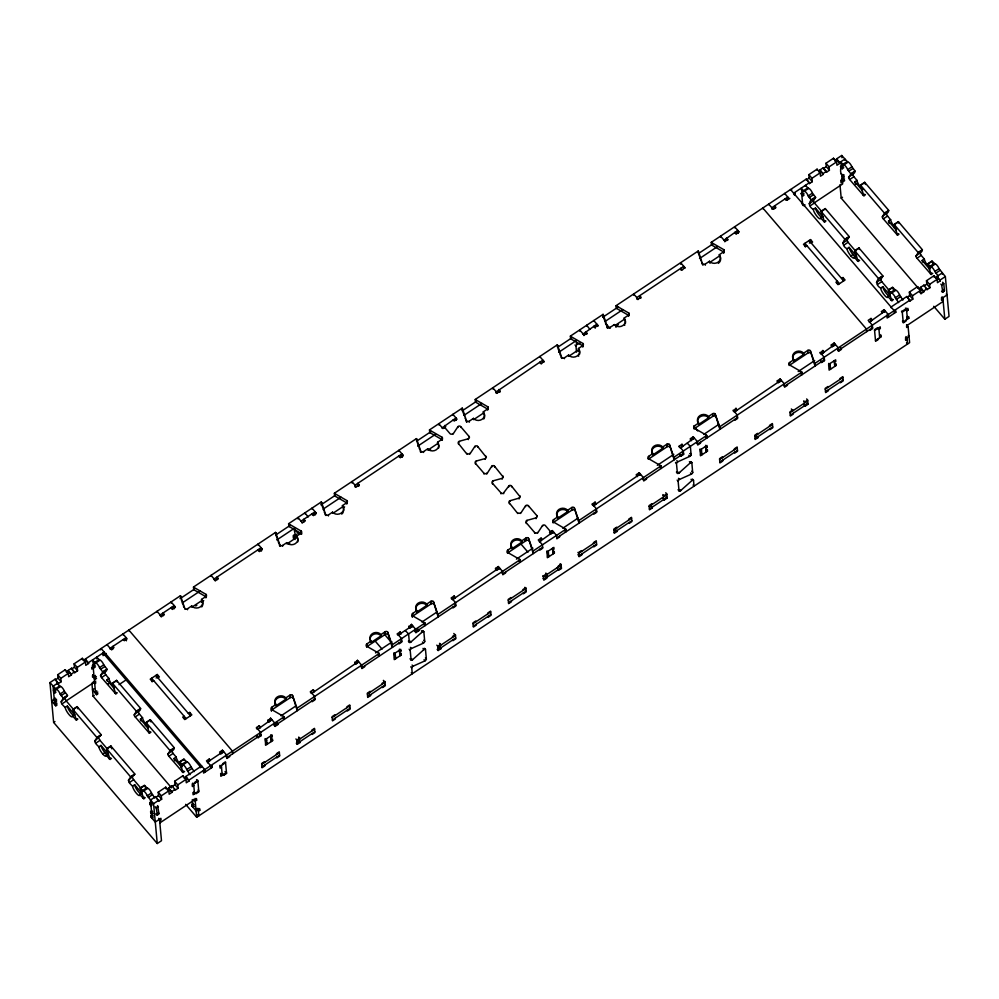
<?xml version="1.0" encoding="UTF-8"?>
<svg xmlns="http://www.w3.org/2000/svg" width="999" height="999" viewBox="0 0 999 999"><rect width="100%" height="100%" fill="white"/><g stroke="black" fill="none" stroke-linecap="round" stroke-linejoin="round"><path stroke-width="1.5" d="M526.311 523.513L526.236 522.714A1.748 1.523 -5.3 0 1 525.899 521.89L525.973 521.366A1.748 1.523 -5.3 0 1 526.96 520.379L535.951 517.919A1.748 1.523 -5.3 0 0 537.075 516.733L537.087 516.196A1.748 1.523 -5.3 0 0 536.763 515.546L528.396 505.756A1.748 1.523 -5.3 0 0 527.772 505.319L527.185 505.169A1.748 1.523 -5.3 0 0 525.586 505.806L520.566 513.474M458.916 441.458L458.616 441.708A1.748 1.523 -5.3 0 0 458.229 442.42L458.216 442.957A1.748 1.523 -5.3 0 0 458.541 443.606L466.983 454.195M459.428 442.033L459.353 441.233L468.244 438.798A1.711 1.498 -5.3 0 0 469.33 437.787L469.405 437.262A1.711 1.498 -5.3 0 0 469.08 436.476L460.689 426.648A1.748 1.523 -5.3 0 0 459.49 426.061L458.891 426.098A1.748 1.523 -5.3 0 0 457.892 426.698L452.872 434.365M809.09 203.734L813.323 200.924L815.609 197.515C808.715 199.513 807.155 205.969 813.311 209.428A6.131 1.561 56.3 0 0 817.219 216.633A6.131 1.561 56.3 0 0 820.566 217.907L824.587 222.128L821.091 211.663L825.311 208.853L825.536 209.49M842.756 243.069L846.977 240.26L849.262 236.85C842.706 238.861 840.634 245.304 846.977 248.763A6.131 1.561 56.3 0 0 850.873 255.969A6.131 1.561 56.3 0 0 854.232 257.243L858.253 261.463L854.744 250.999L858.965 248.189L859.415 249.463M876.41 282.405L880.643 279.595L882.929 276.186C876.185 278.197 874.462 284.628 880.631 288.099A6.131 1.561 56.3 0 0 884.54 295.304A6.131 1.561 56.3 0 0 887.886 296.578L891.907 300.799L888.398 290.334L892.631 287.525L893.293 289.448M411.301 672.627L412.275 673.763L411.738 667.956A1.748 0.724 -40.6 0 1 412.937 666.258L425.037 660.826A1.748 0.724 -40.6 0 0 426.361 659.04L425.474 649.437A1.748 0.724 -40.6 0 0 423.988 649.525L412.475 659.815A1.748 0.724 -40.6 0 1 411.113 660.152L410.164 649.924A1.748 0.724 -40.6 0 1 411.426 648.513L423.401 643.169A1.748 0.724 -40.6 0 0 424.725 641.383L423.838 631.78L422.864 630.644M693.069 485.039L694.043 486.176L693.506 480.357A1.748 0.724 -40.6 0 0 692.145 480.382L680.506 490.746A1.748 0.724 -40.6 0 1 679.02 490.834L678.134 481.231A1.748 0.724 -40.6 0 1 679.457 479.445L691.433 474.1A1.748 0.724 -40.6 0 0 692.694 472.689L691.832 462.574A1.748 0.724 -40.6 0 0 690.384 462.799L678.87 473.089A1.748 0.724 -40.6 0 1 677.384 473.176L676.41 472.04M60.989 701.785L63.274 698.376L67.495 695.566C61.526 702.172 58.317 701.061 65.21 707.479A6.131 1.561 56.3 0 0 69.106 714.685A6.131 1.561 56.3 0 0 72.465 715.958L76.486 720.179L72.977 709.715L77.198 706.905L77.872 708.828M100.437 675.524L102.722 672.115L106.943 669.305C106.98 673.264 97.702 673.913 101.548 677.584L115.797 693.955L112.425 683.453L116.646 680.644L117.095 681.917M94.643 741.121L96.928 737.712L101.161 734.902C95.18 741.508 91.983 740.396 98.864 746.815A6.131 1.561 56.3 0 0 102.772 754.02A6.131 1.561 56.3 0 0 106.119 755.294L110.14 759.515L106.631 749.05L110.864 746.241L111.089 746.877M134.091 714.859L136.376 711.45L140.609 708.641C140.647 712.599 131.369 713.249 135.202 716.92L149.45 733.291L146.079 722.789L150.312 719.979L150.974 721.902M128.309 780.456L130.594 777.047L134.815 774.237C128.846 780.843 125.637 779.732 132.53 786.151A6.131 1.561 56.3 0 0 136.426 793.356A6.131 1.561 56.3 0 0 139.785 794.63L143.806 798.85L140.297 788.386L144.518 785.576L144.967 786.85M167.757 754.195L170.042 750.786L174.263 747.976C174.301 751.935 165.022 752.584 168.868 756.255L183.117 772.627L179.745 762.125L183.966 759.315L184.191 759.952M848.538 177.472L850.823 174.063L855.057 171.254C855.094 175.212 845.816 175.861 849.662 179.533L863.898 195.904L860.539 185.402L864.759 182.592L865.421 184.515M882.204 216.808L884.49 213.399L888.71 210.589C888.748 214.548 879.482 215.197 883.316 218.868L897.564 235.24L894.192 224.738L898.413 221.928L898.863 223.202M915.858 256.144L918.143 252.735L922.377 249.925C922.414 253.883 913.136 254.533 916.97 258.204L931.218 274.575L927.846 264.073L932.079 261.263L932.741 263.187M469.792 454.145L474.875 446.403A1.748 1.523 -5.3 0 1 476.223 445.829L476.81 445.916A1.748 1.523 -5.3 0 1 477.622 446.428L486.063 457.005M486.738 474.075L491.733 466.246A1.748 1.523 -5.3 0 1 494.418 466.071L502.997 476.785M502.922 475.999A1.748 1.523 -5.3 0 1 502.097 478.359L493.206 480.794A1.748 1.523 -5.3 0 0 492.382 483.166L501.473 493.431A1.748 1.523 -5.3 0 0 503.571 492.907L509.103 485.664A1.748 1.523 -5.3 0 1 511.463 485.976L519.917 496.565M537.487 533.254L542.507 525.586A1.748 1.523 -5.3 0 1 545.317 525.536L550.624 531.743L550.861 534.29M474.812 446.478L474.887 447.265M56.144 689.385L60.39 686.55A3.496 0.899 56.3 0 1 62.25 687.699A3.496 0.899 56.3 0 1 64.298 691.108L67.52 695.366L63.287 698.189L60.115 694.018A3.496 0.899 56.3 0 0 58.017 690.509A3.496 0.899 56.3 0 0 56.169 689.36L49.95 682.592L55.12 679.158L58.304 683.641L61.126 681.755L60.802 678.371L57.692 674.737L65.235 669.717L68.344 673.351L68.656 676.748L71.478 674.874L68.282 670.391L71.553 668.219L74.738 672.689L77.56 670.816L77.248 667.432L74.138 663.798L82.355 658.329L85.464 661.95L85.777 665.346L88.599 663.473L85.402 658.99L180.407 595.741A1.748 1.523 -5.3 0 1 180.644 596.128L185.09 609.303M60.377 686.575L57.28 683.416L57.355 684.153M95.617 663.099A3.496 0.899 56.3 0 1 97.465 664.248A3.496 0.899 56.3 0 1 99.525 667.657L102.735 671.927L106.968 669.105L103.746 664.847A3.496 0.899 56.3 0 0 101.698 661.438A3.496 0.899 56.3 0 0 99.838 660.277L95.442 663.136L92.507 659.964L94.143 667.682L95.467 666.795M99.838 660.277L96.728 657.155L96.903 658.953M158.729 818.331L159.503 819.242L161.488 840.721L157.268 843.531L153.571 803.683L147.253 795.791A3.496 0.899 56.3 0 0 145.192 792.382A3.496 0.899 56.3 0 0 143.344 791.233L147.565 788.411A3.496 0.899 56.3 0 1 149.413 789.572A3.496 0.899 56.3 0 1 151.473 792.981L154.758 797.989M147.477 788.461L144.455 785.289L140.235 788.099L143.257 791.283M187.013 762.15L183.903 759.015L179.683 761.837L182.667 765.022L187.013 762.15A3.496 0.899 56.3 0 1 188.861 763.298A3.496 0.899 56.3 0 1 190.921 766.72L194.193 771.578M804.282 191.308A3.496 0.899 56.3 0 1 806.131 192.457A3.496 0.899 56.3 0 1 808.179 195.879L811.4 200.137L815.621 197.315L812.449 193.144A3.496 0.899 56.3 0 0 810.351 189.648A3.496 0.899 56.3 0 0 808.503 188.486L804.108 191.346L801.161 188.174L802.809 195.891L804.133 195.005M808.503 188.486L805.394 185.364L805.481 186.264M843.705 165.072L847.951 162.225A3.496 0.899 56.3 0 1 849.799 163.386A3.496 0.899 56.3 0 1 851.86 166.796L855.069 171.054L850.848 173.876L847.664 169.705A3.496 0.899 56.3 0 0 845.579 166.196A3.496 0.899 56.3 0 0 843.73 165.047L840.621 161.913L842.169 168.781L843.755 167.72M847.926 162.25L841.732 155.469L836.563 158.903L839.759 163.386L836.937 165.26L836.625 161.875L833.516 158.242L825.973 163.249L826.298 166.646L829.407 170.28L826.585 172.153L823.476 168.519M895.678 290.359L892.569 287.237L888.336 290.047L891.32 293.231L895.678 290.359A3.496 0.899 56.3 0 1 897.527 291.521A3.496 0.899 56.3 0 1 899.587 294.93L902.884 300.087M935.126 264.098L932.017 260.964L927.784 263.786L930.768 266.97L935.126 264.098A3.496 0.899 56.3 0 1 936.975 265.247A3.496 0.899 56.3 0 1 939.035 268.669L945.354 276.561L949.05 316.408L944.829 319.218L933.753 306.281M421.628 632.504L422.352 631.868A1.748 0.724 -40.6 0 1 423.838 631.78M423.264 650.174L423.988 649.525L423.014 648.388M679.595 472.44L678.87 473.089L677.896 471.953M681.231 490.109L680.506 490.746L679.532 489.61M409.353 642.245A1.748 0.724 -40.6 0 0 410.577 642.307L422.352 631.868L421.378 630.731M843.006 174.488C840.733 176.786 839.222 167.807 842.294 166.134M509.378 503.733L509.315 502.947A1.748 1.523 -5.3 0 1 509.602 500.849L519.018 498.139A1.723 1.511 -5.3 0 0 519.842 495.779M677.384 473.176L676.485 463.573A1.748 0.724 -40.6 0 1 677.821 461.788L690.047 456.256A1.748 0.724 -40.6 0 0 691.121 454.657L690.346 446.328L687.287 443.219M711.276 242.32A1.748 1.523 -5.3 0 0 711.625 242.632L723.938 249.738L724.175 252.272L711.862 245.167A1.748 1.523 -5.3 0 1 711.513 244.867L711.276 242.32L806.28 179.071L809.465 183.554L812.287 181.681L809.178 178.047L808.853 174.65L817.082 169.181L820.191 172.815L820.504 176.211L823.313 174.326L820.129 169.842L823.401 167.67L826.585 172.153M206.393 596.99L194.081 589.885A1.748 1.523 -5.3 0 1 193.731 589.572L193.494 587.037L275.537 532.417A1.748 1.523 -5.3 0 1 275.774 532.804L280.22 545.978M301.735 534.028A1.748 1.523 -5.3 0 0 301.511 533.666L289.198 526.56A1.748 1.523 -5.3 0 1 288.848 526.248L288.611 523.701L321.303 501.948A1.748 1.523 -5.3 0 1 321.541 502.335L325.986 515.509M347.277 503.196L334.965 496.091A1.748 1.523 -5.3 0 1 334.615 495.779L334.378 493.244L416.421 438.623A1.748 1.523 -5.3 0 1 416.658 439.011L421.103 452.185M429.495 429.907A1.748 1.523 -5.3 0 0 429.857 430.219L442.157 437.325L442.395 439.86L430.094 432.767A1.748 1.523 -5.3 0 1 429.732 432.455L429.495 429.907L462.187 408.154A1.748 1.523 -5.3 0 1 462.425 408.541L466.895 422.04M488.161 409.39L475.861 402.297A1.748 1.523 -5.3 0 1 475.499 401.985L475.262 399.438L557.305 344.83A1.748 1.523 -5.3 0 1 557.542 345.204L561.987 358.391M570.379 336.114A1.748 1.523 -5.3 0 0 570.741 336.426L583.041 343.531L583.279 346.066L570.978 338.973A1.748 1.523 -5.3 0 1 570.616 338.661L570.379 336.114L603.071 314.36A1.748 1.523 -5.3 0 1 603.309 314.735L607.779 328.234M629.045 315.597L616.745 308.504A1.748 1.523 -5.3 0 1 616.383 308.192L616.146 305.644L698.189 251.024A1.748 1.523 -5.3 0 1 698.426 251.411L702.934 265.235M55.37 679.882L58.017 678.134L57.692 674.737M66.434 672.527L68.282 670.391M74.738 672.689L71.628 669.055L74.45 667.182L74.138 663.798M83.904 660.888L85.402 658.99M100.512 649.837L101.136 648.513L204.758 769.605L204.995 772.152L203.446 770.341M107.355 645.279L107.005 644.605L111.151 649.45L113.973 647.577L112.937 646.365L113.174 648.913M790.709 190.334L791.683 189.685M806.355 179.92L809.178 178.047M818.618 171.753L820.129 169.842M823.651 168.406L826.298 166.646M834.714 161.039L836.65 159.753M180.07 598.676L194.48 589.073M276.286 534.615L290.247 525.312M320.954 504.87L335.364 495.279M417.17 440.821L431.131 431.518M462.287 410.776L476.261 401.486M558.054 347.028L572.027 337.724M602.722 317.282L618.406 306.843M698.938 253.234L712.911 243.931M60.802 678.371L68.344 673.351M77.248 667.432L85.464 661.95M812.287 181.681L811.962 178.284L820.191 172.815M829.407 170.28L829.083 166.883L836.625 161.875M58.229 682.792L53.059 686.226L54.758 704.595L55.819 703.895M71.391 674.025L74.663 671.84M88.511 662.624L104.246 652.147L102.922 653.933L103.072 655.631L106.319 653.471M301.024 521.153L315.11 511.775L315.309 513.886M806.28 179.071L809.39 182.705L793.656 193.182L793.73 194.031L795.142 193.094L794.505 195.317M823.238 173.476L826.51 171.304M839.759 163.386L839.672 162.537L844.842 159.103L844.954 160.34M110.377 648.975L111.601 648.151L111.763 649.85L110.202 648.026M161.239 616.945L163.986 614.273L162.949 613.074L163.312 615.759M172.515 609.44L175.262 606.78L171.116 601.935L171.216 602.996M215.247 580.993L217.994 578.321L216.958 577.11L217.258 579.732M259.39 551.61L262.138 548.938L257.992 544.093L258.067 544.942M302.135 523.151L304.87 520.479L303.833 519.268L304.208 521.965M313.399 515.646L316.146 512.974L312 508.141L312.075 508.978M356.131 487.2L358.878 484.527L357.842 483.316L358.204 486.014M400.274 457.804L403.022 455.144L398.876 450.299L398.963 451.148M497.027 393.406L499.762 390.734L498.726 389.523L498.963 392.07L499.725 391.558M541.171 364.011L543.906 361.351L539.76 356.506L539.835 357.292M583.903 335.564L586.65 332.892L585.614 331.68L585.851 334.228L586.9 333.516M595.192 328.221L595.104 327.26L597.914 325.387L593.768 320.542L593.843 321.341M637.911 299.613L640.659 296.94L639.622 295.729L639.847 298.276L640.634 297.752M682.055 270.217L684.802 267.545L680.656 262.7L680.806 264.298M724.787 241.77L727.534 239.098L726.498 237.887L726.797 240.509M736.063 234.266L738.798 231.593L734.665 226.748L734.764 227.859M182.355 602.847L200.125 591.021M276.848 539.935L294.63 528.109M323.239 509.053L341.021 497.215M358.079 485.864L358.841 485.352M417.744 446.141L435.514 434.303M464.123 415.259L481.905 403.421M558.628 352.347L576.398 340.509M605.019 321.466L622.789 309.628M699.512 258.554L717.282 246.716M726.735 240.434L727.784 239.723M773.701 209.166L775.811 207.755M787.05 200.275L787.749 199.8M788.386 199.388L789.847 198.414M55.32 688.873L59.54 686.051M94.693 662.524L98.913 659.702M803.433 190.821L807.654 187.999M842.806 164.473L847.027 161.651M54.745 689.31L53.422 690.184L54.62 693.094L55.944 692.207M840.983 165.871L842.307 164.985M92.957 664.772L94.268 663.885M801.61 192.982L802.934 192.095M55.17 690.821L53.584 691.882L54.62 693.094M54.458 691.395L55.782 690.521M842.02 167.083L843.343 166.196M95.305 665.097L91.696 667.407L91.858 669.093L93.269 668.156L93.869 674.662L92.457 675.599L92.62 677.297L95.442 675.411M802.647 194.193L803.97 193.307M296.74 534.19L293.219 536.538L293.381 538.236L294.792 537.3L293.231 535.476M185.015 608.516A1.748 1.523 -5.3 0 0 187.462 608.791L191.696 605.968A6.131 5.357 -5.3 0 0 200.25 606.93A6.131 5.357 -5.3 0 0 201.548 599.4L205.782 596.59A1.748 1.523 -5.3 0 0 206.156 594.442L193.843 587.337A1.748 1.523 -5.3 0 1 193.494 587.037M280.145 545.192A1.748 1.523 -5.3 0 0 282.58 545.454L286.813 542.644A6.131 5.357 -5.3 0 0 295.367 543.606A6.131 5.357 -5.3 0 0 296.678 536.076L300.899 533.266A1.748 1.523 -5.3 0 0 301.273 531.118L288.961 524.013A1.748 1.523 -5.3 0 1 288.611 523.701M325.911 514.722A1.748 1.523 -5.3 0 0 328.346 514.985L332.58 512.175A6.131 5.357 -5.3 0 0 341.134 513.136A6.131 5.357 -5.3 0 0 342.445 505.606L346.665 502.797A1.748 1.523 -5.3 0 0 347.04 500.649L334.727 493.543A1.748 1.523 -5.3 0 1 334.378 493.244M421.029 451.386A1.748 1.523 -5.3 0 0 423.476 451.66L427.697 448.851A6.131 5.357 -5.3 0 0 436.251 449.8A6.131 5.357 -5.3 0 0 437.562 442.282L441.783 439.473A1.748 1.523 -5.3 0 0 442.157 437.325M466.795 420.916A1.748 1.523 -5.3 0 0 469.243 421.191L473.464 418.381A6.131 5.357 -5.3 0 0 482.017 419.343A6.131 5.357 -5.3 0 0 483.329 411.813L487.549 409.003A1.748 1.523 -5.3 0 0 487.924 406.855L475.624 399.75A1.748 1.523 -5.3 0 1 475.262 399.438M561.913 357.592A1.748 1.523 -5.3 0 0 564.36 357.867L568.581 355.057A6.131 5.357 -5.3 0 0 577.147 356.006A6.131 5.357 -5.3 0 0 578.446 348.489L582.679 345.679A1.748 1.523 -5.3 0 0 583.041 343.531M607.679 327.123A1.748 1.523 -5.3 0 0 610.127 327.397L614.348 324.588A6.131 5.357 -5.3 0 0 622.914 325.537A6.131 5.357 -5.3 0 0 624.213 318.019L628.446 315.209A1.748 1.523 -5.3 0 0 628.808 313.062L616.508 305.956A1.748 1.523 -5.3 0 1 616.146 305.644M702.796 263.798A1.748 1.523 -5.3 0 0 705.244 264.073L709.477 261.263A6.131 5.357 -5.3 0 0 718.031 262.213A6.131 5.357 -5.3 0 0 719.33 254.695L723.563 251.885A1.748 1.523 -5.3 0 0 723.938 249.738M60.115 694.018L64.336 691.196M99.525 667.657L103.746 664.847M808.216 195.966L812.449 193.144M847.664 169.705L851.86 166.796M55.432 698.151L54.233 698.95L55.432 701.847L56.756 700.973M201.548 599.4L201.673 600.674L191.808 607.242L191.696 605.968M296.678 536.076L296.79 537.35L286.925 543.918L286.813 542.644M333.316 513.036L342.557 506.88L342.445 505.606M437.562 442.282L437.674 443.556L427.822 450.124L427.697 448.851M483.329 411.813L483.441 413.087L473.588 419.655L473.464 418.381M568.706 356.331L578.571 349.762L578.446 348.489M615.084 325.449L624.338 319.293L624.213 318.019M719.33 254.695L719.455 255.969L709.59 262.537L709.477 261.263M52.972 700.087L51.648 700.961L55.794 705.806L57.118 704.932M61.101 695.629L65.335 692.819M100.549 669.367L104.783 666.558M195.717 605.993L196.853 605.232M201.436 602.185L203.721 600.661M288.549 544.193L289.685 543.431M343.469 507.629L344.618 506.868M429.433 450.399L430.581 449.637M578.334 351.273L579.47 350.499M617.232 325.374L618.369 324.613M809.215 197.577L813.436 194.768M848.663 171.316L852.884 168.506M55.719 699.762L54.396 700.636L55.432 701.847M844.679 180.619L843.356 181.493L842.157 178.584L841.957 176.323L843.543 175.275M55.27 700.162L56.593 699.275M844.305 176.661L842.994 177.535L842.831 175.836L844.155 174.962M56.194 701.847L54.608 702.896L55.794 705.806M842.157 178.584L843.743 177.535M96.803 692.657L95.617 693.456L94.181 678.046L96.379 676.685M803.633 205.732L805.044 204.895M843.73 179.345L840.908 181.219L841.071 182.917L842.482 181.98L840.921 180.157M55.644 704.108L56.968 703.234M843.193 179.795L844.517 178.921M94.181 678.046L95.217 679.258L96.541 678.383M65.934 701.061L95.779 681.181M814.048 203.009L842.656 183.953L842.482 181.98M62.1 703.845L66.321 701.036L73.901 709.889M101.548 677.584L105.769 674.775L108.879 678.408A6.131 1.561 56.3 0 0 114.41 687.225M810.201 205.794L814.435 202.984L822.015 211.838M849.662 179.533L853.883 176.723L856.992 180.357A6.131 1.561 56.3 0 0 859.078 185.102A6.131 1.561 56.3 0 0 862.736 189.335M95.941 682.879L94.705 683.703L93.157 681.892M65.21 707.479L67.32 706.068L74.575 714.547L72.465 715.958M107.005 680.843A6.131 1.561 56.3 0 1 106.768 679.807L108.879 678.408M813.311 209.428L815.434 208.017L822.689 216.496A6.131 1.561 56.3 0 1 822.539 217.282M855.806 184.453A6.131 1.561 56.3 0 1 854.882 181.756L856.992 180.357M93.956 688.848L92.507 689.822L96.653 694.667L97.964 693.781M96.778 690.883L95.454 691.758L96.653 694.667M96.491 692.969L97.815 692.082M157.268 843.531L53.646 722.439L54.97 721.565M171.566 787.874L93.094 696.178L94.281 695.391M918.668 288.649L841.208 198.127L842.519 197.253M119.018 684.627L126.773 679.457M113.998 688.835A6.131 1.561 56.3 0 0 114.023 688.286L114.423 688.024M820.566 217.907L822.689 216.496M862.1 190.784A6.131 1.561 56.3 0 0 862.137 190.235L862.661 189.885M75.574 719.592L76.886 718.706M115.022 693.331L116.334 692.444M823.676 221.541L824.999 220.654M863.124 195.28L864.709 194.218M76.523 719.954L77.847 719.08M115.971 693.693L117.295 692.806M824.637 221.978L825.961 221.016M864.085 195.642L865.409 194.755M157.942 677.859L159.353 676.922L157.28 674.5L150.237 679.183L152.31 681.605L153.721 680.669M811.188 242.957L812.599 242.02L810.526 239.598L803.483 244.293L805.556 246.716L806.967 245.779M156.106 677.984L157.517 677.047L157.28 674.5M809.352 243.082L810.763 242.145L810.526 239.598M95.754 743.181L99.987 740.371L107.68 749.362M135.202 716.92L139.435 714.11L142.545 717.744A6.131 1.561 56.3 0 0 144.718 722.627A6.131 1.561 56.3 0 0 148.439 726.822M843.868 245.13L848.089 242.32L855.793 251.311M883.316 218.868L887.537 216.059L890.646 219.693A6.131 1.561 56.3 0 0 892.831 224.563A6.131 1.561 56.3 0 0 896.553 228.771M98.864 746.815L100.986 745.404L108.229 753.883L106.119 755.294M140.909 720.853A6.131 1.561 56.3 0 1 140.434 719.143L142.545 717.744M846.977 248.763L849.088 247.352L856.343 255.831L854.232 257.243M889.16 223.152A6.131 1.561 56.3 0 1 888.536 221.091L890.646 219.693M102.772 754.02L104.883 752.609A6.131 1.561 56.3 0 0 108.229 753.883M145.255 725.736L146.441 724.949M850.873 255.969L852.996 254.558A6.131 1.561 56.3 0 0 856.343 255.831M893.63 227.51L894.555 226.898M147.652 728.171A6.131 1.561 56.3 0 0 147.677 727.622L148.339 727.185M895.716 230.257A6.131 1.561 56.3 0 0 895.791 229.57L896.578 229.046M109.228 758.928L110.552 758.041M148.676 732.667L150 731.78M857.342 260.876L858.653 259.99M896.79 234.615L898.101 233.729M110.19 759.29L111.513 758.403M149.638 733.029L150.961 732.142M858.303 261.313L859.615 260.352M897.739 234.977L899.063 234.091M188.336 713.373L189.748 712.437L191.82 714.859L184.778 719.555L182.705 717.132L184.116 716.196L184.353 718.731M841.583 278.484L842.994 277.547L845.067 279.97L838.024 284.653L835.951 282.23L837.362 281.293L837.599 283.841M129.42 782.517L133.641 779.707L141.221 788.561M168.868 756.255L173.089 753.446L176.199 757.08A6.131 1.561 56.3 0 0 178.534 762.2A6.131 1.561 56.3 0 0 182.355 766.308M877.522 284.465L881.755 281.656L889.335 290.509M916.97 258.204L921.203 255.394L924.312 259.028A6.131 1.561 56.3 0 0 929.607 267.645M132.53 786.151L134.64 784.739L141.895 793.218A6.131 1.561 56.3 0 1 141.87 793.768M174.837 760.826A6.131 1.561 56.3 0 1 174.088 758.478L176.199 757.08M880.631 288.099L882.754 286.688L889.997 295.167L887.886 296.578M922.651 262.088A6.131 1.561 56.3 0 1 922.202 260.427L924.312 259.028M142.42 790.646L146.641 787.836M181.868 764.385L186.089 761.575M890.521 292.595L894.754 289.785M929.969 266.333L934.202 263.524M139.785 794.63L141.895 793.218M181.206 767.744A6.131 1.561 56.3 0 0 181.343 766.957L182.268 766.345M929.42 269.455A6.131 1.561 56.3 0 0 929.445 268.906L930.506 268.207M271.503 710.851L271.366 709.427A1.748 1.523 -5.3 0 1 271.74 707.28L275.974 704.457A6.131 5.357 -5.3 0 1 277.272 696.94A6.131 5.357 -5.3 0 1 285.826 697.889L290.06 695.079A1.748 1.523 -5.3 0 1 292.507 695.354L296.878 707.742A1.748 1.523 -5.3 0 0 297.115 708.129L297.352 710.664A1.748 1.523 -5.3 0 1 297.115 710.289L292.507 695.354M366.571 646.89L366.496 646.091A1.748 1.523 -5.3 0 1 366.858 643.943L371.091 641.133A6.131 5.357 -5.3 0 1 372.39 633.616A6.131 5.357 -5.3 0 1 380.956 634.565L385.177 631.755A1.748 1.523 -5.3 0 1 387.624 632.03L391.995 644.417A1.748 1.523 -5.3 0 0 392.232 644.805L392.47 647.34A1.748 1.523 -5.3 0 1 392.232 646.952L387.624 632.03M412.375 616.895L412.262 615.634A1.748 1.523 -5.3 0 1 412.624 613.473L416.858 610.664A6.131 5.357 -5.3 0 1 418.156 603.146A6.131 5.357 -5.3 0 1 426.723 604.095L430.944 601.286A1.748 1.523 -5.3 0 1 433.391 601.56L437.762 613.948A1.748 1.523 -5.3 0 0 437.999 614.335L438.236 616.87A1.748 1.523 -5.3 0 1 437.999 616.483L433.391 601.56M507.455 553.096L507.38 552.297A1.748 1.523 -5.3 0 1 507.754 550.149L511.975 547.34A6.131 5.357 -5.3 0 1 513.286 539.822A6.131 5.357 -5.3 0 1 521.84 540.771L526.061 537.962A1.748 1.523 -5.3 0 1 528.508 538.236L532.879 550.624A1.748 1.523 -5.3 0 0 533.116 550.998L533.354 553.546A1.748 1.523 -5.3 0 1 533.116 553.159L528.508 538.236M574.512 510.302A1.748 1.523 -5.3 0 0 572.065 510.039L553.758 522.227A1.748 1.523 -5.3 0 0 553.146 522.939L553.146 521.828A1.748 1.523 -5.3 0 1 553.521 519.68L557.742 516.87A6.131 5.357 -5.3 0 1 559.053 509.353A6.131 5.357 -5.3 0 1 567.607 510.302L571.828 507.492A1.748 1.523 -5.3 0 1 574.275 507.767L578.646 520.154A1.748 1.523 -5.3 0 0 578.883 520.541L579.12 523.076A1.748 1.523 -5.3 0 1 578.883 522.689L574.275 507.767M648.339 459.303L648.264 458.504A1.748 1.523 -5.3 0 1 648.638 456.356L652.859 453.546A6.131 5.357 -5.3 0 1 654.17 446.029A6.131 5.357 -5.3 0 1 662.724 446.978L666.957 444.168A1.748 1.523 -5.3 0 1 669.392 444.443L673.763 456.818A1.748 1.523 -5.3 0 0 674 457.205L674.238 459.752A1.748 1.523 -5.3 0 1 674 459.365L669.392 444.443M715.396 416.508A1.748 1.523 -5.3 0 0 712.949 416.233L694.642 428.434A1.748 1.523 -5.3 0 0 694.105 428.996L694.03 428.034A1.748 1.523 -5.3 0 1 694.405 425.886L698.626 423.077A6.131 5.357 -5.3 0 1 699.937 415.559A6.131 5.357 -5.3 0 1 708.491 416.508L712.724 413.698A1.748 1.523 -5.3 0 1 715.159 413.973L719.53 426.361A1.748 1.523 -5.3 0 0 719.767 426.735L720.004 429.283A1.748 1.523 -5.3 0 1 719.767 428.896L715.159 413.973M789.222 365.509L789.148 364.71A1.748 1.523 -5.3 0 1 789.522 362.562L793.755 359.752A6.131 5.357 -5.3 0 1 795.054 352.222A6.131 5.357 -5.3 0 1 803.608 353.184L807.841 350.374A1.748 1.523 -5.3 0 1 810.289 350.637L814.66 363.024A1.748 1.523 -5.3 0 0 814.897 363.411L815.134 365.959A1.748 1.523 -5.3 0 1 814.884 365.572L810.289 350.637M275.974 704.457L276.086 705.731L285.951 699.163L285.826 697.889M371.091 641.133L371.203 642.407L381.069 635.839L380.956 634.565M416.858 610.664L416.97 611.937L426.835 605.369L426.723 604.095M511.975 547.34L512.1 548.613L521.953 542.045L521.84 540.771M557.742 516.87L557.867 518.144L567.719 511.575L567.607 510.302M652.859 453.546L652.984 454.82L662.849 448.251L662.724 446.978M698.626 423.077L698.751 424.35L708.616 417.782L708.491 416.508M793.755 359.752L793.868 361.026L803.733 354.458L803.608 353.184M271.291 710.838A1.748 1.523 -5.3 0 1 271.978 709.814L290.297 697.627A1.748 1.523 -5.3 0 1 292.744 697.901M366.758 646.79A1.748 1.523 -5.3 0 1 367.095 646.49L385.414 634.303A1.748 1.523 -5.3 0 1 387.862 634.565M412.212 616.883A1.748 1.523 -5.3 0 1 412.862 616.021L431.181 603.833A1.748 1.523 -5.3 0 1 433.628 604.108M507.642 552.996A1.748 1.523 -5.3 0 1 507.992 552.697L526.298 540.509A1.748 1.523 -5.3 0 1 528.746 540.771M669.63 446.978A1.748 1.523 -5.3 0 0 667.182 446.703L648.875 458.903L648.638 456.356M810.514 353.184A1.748 1.523 -5.3 0 0 808.079 352.909L789.759 365.11L789.522 362.562M142.894 798.263L144.48 797.202M182.342 772.002L183.654 771.116M890.996 300.212L892.582 299.151M930.444 273.951L931.767 273.064M147.253 795.791L151.473 792.981M189.997 774.7L186.701 769.53L190.959 766.807M898.625 302.61L895.354 297.739L899.587 294.93M938.273 278.459L938.024 275.736L934.802 271.478L939.035 268.669M143.844 798.626L145.167 797.739M183.292 772.364L184.615 771.478M891.957 300.637L893.281 299.688M931.405 274.313L932.729 273.426M148.277 797.502L152.497 794.692M187.725 771.24L191.945 768.431M896.39 299.45L900.611 296.641M935.838 273.189L940.059 270.367M157.255 799.275L158.816 801.098L161.638 799.225L158.529 795.591L158.204 792.195L165.747 787.175L168.856 790.808L169.168 794.205L171.99 792.332L168.794 787.849L172.065 785.676L175.25 790.159L178.072 788.273L177.76 784.889L174.65 781.255L182.867 775.786L185.976 779.42L186.289 782.804L189.111 780.931L185.914 776.448L201.648 765.971L201.723 766.72M891.12 307.742L891.058 307.005L906.792 296.528L909.977 301.011L912.799 299.138L909.689 295.504L909.365 292.108L917.594 286.638L920.703 290.272L921.016 293.669L923.825 291.795L920.641 287.312L923.913 285.14L927.097 289.61L929.919 287.737L929.594 284.353L926.485 280.719L934.028 275.699L937.137 279.333L937.449 282.717L940.271 280.844L937.074 276.361L942.244 272.927L942.357 274.163M210.339 760.189L209.303 758.978L206.481 760.863L210.627 765.696L210.864 768.243M229.645 755.744L229.733 756.58L226.91 758.466L226.598 755.069L222.452 750.224L219.63 752.097L220.667 753.308M256.618 728.833L256.506 727.559L259.315 725.686L260.439 727.846M267.844 720.853L270.592 718.181L274.737 723.026L275.05 726.41L277.859 724.537L276.81 722.552M310.627 692.881L310.502 691.608L313.324 689.735L314.435 691.733M354.72 663.011L357.467 660.339L361.613 665.184L361.925 668.581L364.747 666.695L364.672 665.846M397.49 634.877L397.39 633.766L400.199 631.892L401.311 633.89M408.728 627.06L411.476 624.387L415.621 629.233L415.934 632.617L418.756 630.744L417.707 628.758M451.498 598.925L451.398 597.814L454.208 595.928L455.319 597.939M495.666 569.855L495.541 568.419L498.351 566.545L502.497 571.391L502.809 574.775L505.631 572.902L505.556 572.052M542.132 539.31L541.096 538.099L538.274 539.972L542.42 544.817L542.732 548.201L539.91 550.087L539.835 549.238M559.565 536.101L559.64 536.95L556.818 538.823L556.505 535.439L552.36 530.594L549.55 532.467L550.586 533.678M592.37 504.97L592.282 504.02L595.092 502.135L596.203 504.145M636.563 476.061L636.425 474.625L639.248 472.752L643.381 477.597L643.706 480.981L646.515 479.108L646.44 478.259M679.245 447.127L679.158 446.178L681.98 444.293L683.091 446.303M690.559 440.097L690.434 438.673L693.244 436.8L697.389 441.633L697.702 445.03L700.524 443.156L700.449 442.307M733.241 411.014L735.988 408.341L737.1 410.352M777.434 382.105L777.309 380.831L780.132 378.958L784.277 383.803L784.59 387.187L787.412 385.314L787.324 384.465M820.117 353.171L822.864 350.499L823.975 352.51M831.43 346.154L831.318 344.88L834.14 342.994L838.286 347.839L838.598 351.236L841.408 349.363L840.359 347.377M872.04 319.668L871.003 318.456L868.181 320.329L872.327 325.174L872.639 328.571L869.829 330.444L869.742 329.595M886.875 315.147L888.536 317.095L888.298 314.548L884.152 309.702L881.33 311.576L882.367 312.787M158.816 801.098L155.632 796.615L150.462 800.049L152.16 818.418L153.222 817.719M398.426 634.977L412.512 625.599L412.624 626.873M694.28 438.012L680.257 448.027M158.529 795.591L155.707 797.464L155.632 796.615M167.295 789.747L168.794 787.849M174.65 781.255L174.962 784.64L172.14 786.525L172.065 785.676M184.241 778.471L185.914 776.448M200.412 767.707L201.286 767.12M220.804 754.02L222.69 752.771L222.452 750.224M269.243 721.778L270.292 721.078M356.293 663.823L357.18 663.236M410.302 627.872L411.001 627.397M453.746 598.95L454.208 595.928M497.352 569.905L498.064 569.442M594.805 505.032L595.092 502.135M681.855 447.077L681.98 444.293M735.863 411.126L735.988 408.341M779.482 382.08L780.369 381.493L780.132 378.958M821.515 354.108L822.751 353.284M822.926 353.159L822.864 350.499M833.491 346.129L834.365 345.542L834.14 342.994M884.652 312.175L885.189 310.914L869.28 322.178M906.867 297.377L909.689 295.504M919.13 289.211L920.641 287.312M926.485 280.719L926.81 284.103L923.988 285.976L923.913 285.14M935.576 278.271L937.074 276.361M152.31 804.832L150.986 805.706L149.95 804.495L149.788 802.796L151.111 801.922M281.031 715.833L296.266 705.694M375.524 652.921L392.033 641.932M421.915 622.04L437.15 611.888M516.408 559.128L532.917 548.139M562.799 528.246L578.034 518.094M657.305 465.334L673.801 454.345M703.683 434.453L718.918 424.3M798.189 371.541L814.697 360.552M161.638 799.225L161.314 795.828L168.856 790.808M177.76 784.889L185.976 779.42M912.799 299.138L912.474 295.741L920.703 290.272M929.594 284.353L937.137 279.333M149.95 804.495L151.274 803.621M152.148 803.134L150.824 804.008L149.788 802.796M153.571 803.683L158.741 800.249M171.903 791.483L175.175 789.31M189.023 780.082L284.028 716.832A1.748 1.523 -5.3 0 0 283.679 716.52L271.366 709.427M297.115 708.129L379.158 653.508A1.748 1.523 -5.3 0 0 378.796 653.196L366.496 646.091M392.232 644.805L424.925 623.039A1.748 1.523 -5.3 0 0 424.563 622.727L412.262 615.634M437.999 614.335L520.042 559.715A1.748 1.523 -5.3 0 0 519.68 559.403L507.38 552.297M533.116 550.998L565.809 529.245A1.748 1.523 -5.3 0 0 565.446 528.933L553.146 521.828M578.883 520.541L660.926 465.921A1.748 1.523 -5.3 0 0 660.576 465.609L648.264 458.504M674 457.205L706.693 435.452A1.748 1.523 -5.3 0 0 706.343 435.139L694.03 428.034M719.767 426.735L801.81 372.127A1.748 1.523 -5.3 0 0 801.46 371.815L789.148 364.71M814.897 363.411L909.902 300.162L906.792 296.528M923.75 290.946L927.022 288.761M940.184 279.995L945.354 276.561M204.832 770.454L203.434 771.39L203.584 773.089L212.275 767.307L212.113 765.609L210.714 766.545M888.373 315.397L886.962 316.333L887.124 318.032L895.816 312.25L895.653 310.552L894.242 311.488M542.657 547.352L502.734 573.938L501.96 573.026M556.743 537.974L596.665 511.401L595.879 510.489M257.168 736.538L258.142 737.674L260.964 735.801L260.639 732.404L256.506 727.559M679.832 455.144L680.806 456.281L683.616 454.408L683.304 451.024L679.158 446.178M820.716 361.351L821.69 362.487L824.5 360.614L824.187 357.217L820.042 352.385M153.122 813.586L151.798 814.472L150.762 813.261L150.612 811.563L151.923 810.676M225.562 762.662L219.917 766.42L220.08 768.106L221.491 767.17L219.93 765.359M874.575 330.582L880.206 326.835L880.369 328.521L878.958 329.458M150.762 813.261L152.347 812.199M152.835 811.975L151.636 812.774L150.612 811.563M906.667 311.014L908.079 310.077L907.916 308.379L902.284 312.138L901.51 311.226M159.653 820.941L161.064 820.004L160.914 818.306L155.27 822.052L151.124 817.207L150.974 815.521L152.298 814.635M151.124 817.207L152.447 816.333M153.334 815.846L152.01 816.732L150.974 815.521M270.854 737.612L272.265 736.675L272.103 734.977L265.06 739.672L265.21 741.358L266.621 740.421L265.072 738.611M399.525 651.947L400.936 651.011L400.774 649.313L393.731 653.995L393.893 655.694L395.304 654.757L393.743 652.946M552.622 550.024L554.033 549.088L553.871 547.39L546.828 552.072L546.99 553.771L548.401 552.834L546.84 551.023M705.719 448.101L707.13 447.165L706.967 445.467L699.924 450.149L700.087 451.848L701.498 450.911L699.937 449.088M834.402 362.425L835.801 361.488L835.651 359.802L828.608 364.485L828.758 366.183L830.169 365.247L828.621 363.424M266.833 742.682L265.422 743.618L265.584 745.316L272.627 740.634L272.465 738.935L271.066 739.872M395.517 657.017L394.106 657.954L394.255 659.652L401.298 654.957L401.148 653.271L399.737 654.208M548.613 555.094L547.202 556.031L547.352 557.729L554.395 553.034L554.245 551.348L552.834 552.285M701.71 453.171L700.299 454.108L700.449 455.806L707.492 451.111L707.342 449.425L705.931 450.362M830.381 367.507L828.97 368.444L829.133 370.142L836.175 365.447L836.013 363.748L834.602 364.685M194.38 792.12L192.969 793.056L193.132 794.754L198.764 790.996L197.989 790.097M222.09 773.676L220.679 774.612L220.841 776.31L226.473 772.552M879.557 335.964L880.968 335.027L881.13 336.725L875.486 340.472M907.267 317.52L908.678 316.583L908.84 318.269L903.196 322.028L902.422 321.116M222.178 773.463L223.739 775.274L226.548 773.401L225.474 761.812L222.665 763.698L222.74 764.535M159.84 822.914L196.478 798.526L196.628 800.224L195.217 801.161L196.716 817.269L909.602 342.669L908.103 326.561L906.555 324.737M943.168 301.411L906.543 325.799L906.692 327.497L908.103 326.561M198.401 811.2L199.8 810.264L199.65 808.566L196.129 810.913L191.983 806.068L191.82 804.37L193.144 803.496M191.983 806.068L193.307 805.194M194.181 804.707L192.857 805.581L191.82 804.37M194.343 806.405L193.019 807.279L192.308 799.587M299.051 740.459L300.1 742.444L297.277 744.317L296.878 740.084L299.7 738.211L298.726 737.075M439.935 646.665L440.984 648.651L438.161 650.524L437.774 646.291L440.584 644.405L439.622 643.281M662.999 495.454L663.973 496.59L663.898 495.741L666.708 493.868L665.746 492.732M803.883 401.66L804.857 402.797L804.782 401.948L807.604 400.075L806.63 398.938M261.738 764.372L279.358 752.659M296.965 740.933L314.573 729.208M332.18 717.482L349.8 705.756M367.407 694.03L385.015 682.305L383.354 680.369M437.849 647.14L455.457 635.414L453.808 633.478M473.076 623.688L490.684 611.962M508.291 600.237L525.899 588.511L524.862 587.3M596.341 541.62L578.733 553.334L577.959 552.435M613.96 529.895L631.568 518.169M649.175 506.443L666.795 494.717M719.617 459.54L737.237 447.814M754.844 436.101L772.452 424.375M790.072 412.649L807.679 400.924M825.286 389.198L842.894 377.472M261.975 766.92L279.583 755.194M297.202 743.468L314.81 731.743M332.417 720.029L350.037 708.303M367.644 696.578L385.252 684.852M438.086 649.675L455.694 637.949M473.301 626.223L490.921 614.51M508.528 602.784L526.136 591.058L525.362 590.147M596.578 544.155L578.97 555.881L577.934 554.67M614.198 532.43L631.805 520.704M649.412 508.991L667.032 497.315M719.854 462.087L737.474 450.362M755.082 438.636L772.689 426.91M790.296 415.184L807.916 403.521M825.524 391.745L843.131 380.02M370.454 694.705L370.542 695.541L367.719 697.427L367.332 693.181L370.142 691.308L370.229 692.157M545.017 575.636L546.64 578.309L543.831 580.182L543.431 575.936L546.253 574.063L546.328 574.912M558.304 566.945L558.229 566.096L561.051 564.21L561.438 568.456L558.616 570.329L556.992 567.669M617.007 530.556L617.095 531.406L614.273 533.279L613.873 529.045L616.695 527.172L616.77 528.009M652.235 507.105L652.31 507.954L649.5 509.827L649.1 505.594L651.922 503.721L651.997 504.57M663.311 498.851L664.285 499.987L667.107 498.114L666.708 493.868M757.904 436.763L757.979 437.612L755.157 439.485L754.769 435.252L757.579 433.366L757.667 434.215M804.207 405.057L805.169 406.193L807.991 404.308L807.604 400.075M891.395 293.219L891.42 293.207A3.496 0.899 56.3 0 1 893.293 294.33A3.496 0.899 56.3 0 1 895.354 297.739M182.742 765.009L182.767 764.984A3.496 0.899 56.3 0 1 184.64 766.121A3.496 0.899 56.3 0 1 186.701 769.53M576.535 352.11L575.973 346.104A1.748 0.724 -40.6 0 1 577.31 344.318L579.969 343.132M509.952 500.649L510.202 501.373M526.96 520.379L527.135 521.141M475.536 464.173L475.462 463.386A1.748 1.523 -5.3 0 1 476.286 461.014L485.177 458.578A1.748 1.523 -5.3 0 0 485.989 456.218M524.787 540.347L526.448 539.897M800.923 373.913L801.697 374.363A1.748 1.523 -5.3 0 1 802.047 374.662L801.81 372.127M705.806 437.237L706.568 437.687A1.748 1.523 -5.3 0 1 706.93 437.987L706.693 435.452M660.039 467.707L660.801 468.156A1.748 1.523 -5.3 0 1 661.163 468.456L660.926 465.921M564.922 531.031L565.684 531.48A1.748 1.523 -5.3 0 1 566.046 531.793L565.809 529.245M519.155 561.5L519.917 561.95A1.748 1.523 -5.3 0 1 520.279 562.25L520.042 559.715M424.026 624.825L424.8 625.274A1.748 1.523 -5.3 0 1 425.149 625.586L424.925 623.039M378.259 655.294L379.033 655.744A1.748 1.523 -5.3 0 1 379.383 656.056L379.158 653.508M283.142 718.631L283.916 719.068A1.748 1.523 -5.3 0 1 284.265 719.38L284.028 716.832M500.886 493.081L500.836 493.743M475.462 463.386L484.04 473.364A1.748 1.523 -5.3 0 0 486.638 473.126M526.236 522.714L534.677 532.579A1.748 1.523 -5.3 0 0 537.412 532.467M942.594 282.255L943.768 283.616L944.417 290.709L942.819 292.307L941.657 284.927L943.755 283.566L941.657 285.027L940.871 284.116M836.563 158.903L839.672 162.537M937.162 277.21L940.271 280.844M854.882 181.756L862.137 190.235M888.536 221.091L895.791 229.57M922.202 260.427L929.445 268.906M840.359 166.658L842.169 168.781M943.443 289.548L944.417 290.684L942.307 292.12L941.533 291.184M946.278 294.018L947.052 294.93L941.42 298.676L941.582 300.374L942.994 299.438L941.433 297.627M841.021 173.726L842.831 175.836M841.957 176.323L842.994 177.535M841.545 179.37L843.356 181.493M942.057 296.828L942.831 297.739L944.829 319.218M825.973 163.249L829.083 166.883M926.81 284.103L929.919 287.737M925.536 287.799L927.097 289.61M820.204 170.692L823.313 174.326M920.716 288.162L923.825 291.795M919.455 291.845L921.016 293.669M808.853 174.65L811.962 178.284M909.365 292.108L912.474 295.741M906.518 308.266L908.079 310.077M905.469 308.117L906.505 309.328L907.429 319.218L906.655 318.306M907.279 316.458L908.84 318.269M800.736 193.469L802.809 195.891M793.743 192.969L795.291 194.78M894.255 310.427L895.816 312.25M801.648 203.359L802.434 204.258M908.241 335.402L909.015 336.313L905.494 338.649L905.643 340.347L907.055 339.41L905.506 337.6M905.931 336.576L906.905 337.712L907.492 344.081L906.518 342.944M784.964 198.963L786.001 200.175L788.823 198.302L784.677 193.456L784.752 194.305M809.115 240.534L843.656 280.906M839.435 283.716L804.894 243.356L805.206 246.741M871.365 321.154L871.003 318.456M879.57 334.902L881.13 336.725M871.528 326.511L872.564 327.722L838.511 350.387L837.736 349.475M840.446 348.226L841.408 349.363M737.225 232.018L738.261 233.229M737.112 232.642L737.699 233.316M837.624 350.1L838.598 351.236M735.988 233.466L734.952 232.255L735.039 233.217M831.318 344.88L832.429 346.878M834.615 363.636L836.175 365.447M724.712 240.971L720.566 236.126L720.679 237.238M823.651 358.853L824.425 359.765L784.515 386.338L783.728 385.439M823.538 359.478L824.5 360.614M828.883 367.257L830.544 369.205L830.019 363.549M820.641 360.502L821.69 362.487M807.017 403.184L807.991 404.308M803.808 400.811L804.782 401.948M804.12 404.208L805.169 406.193M681.98 269.43L680.943 268.219L681.131 270.279M777.309 380.831L778.421 382.842M791.333 408.953L792.881 410.776L792.806 409.927L789.984 411.8L790.384 416.034L793.194 414.16L793.119 413.311M756.418 435.789L757.979 437.612M637.837 298.813L633.691 293.968L633.803 295.242M733.166 410.214L737.312 415.06L737.624 418.456L734.802 420.329L734.727 419.48M736.775 416.695L737.549 417.607L697.627 444.18L696.852 443.269M605.406 323.064L609.465 327.809M693.681 426.223L697.739 430.956M705.581 445.342L707.13 447.165M705.943 449.3L707.492 451.111M595.104 327.26L594.068 326.049L594.168 327.173M690.434 438.673L691.545 440.671M700.199 452.934L701.86 454.87L701.335 449.213M688.823 455.307L689.797 456.443M583.828 334.765L579.682 329.92L579.807 331.193M690.896 461.575L691.87 462.712M682.767 452.659L683.541 453.558L643.618 480.132L642.844 479.233M682.454 453.047L683.616 454.408M689.41 461.663L690.384 462.799M679.757 454.308L680.806 456.281M691.783 471.178L692.757 472.39M690.459 472.964L691.433 474.1M576.336 343.181L577.31 344.318M674.912 458.379L674.712 458.154A1.748 0.724 -40.6 0 0 673.738 459.065M676.847 460.651L677.821 461.788M692.344 479.008L693.506 480.369M691.046 479.32L692.02 480.457M575.012 344.967L575.973 346.104M675.524 462.437L676.485 463.573M678.483 478.309L679.457 479.445M677.16 480.094L678.134 481.231M678.046 489.697L679.02 490.834M666.133 496.978L667.107 498.114M662.924 494.605L663.898 495.741M663.236 498.002L664.285 499.987M541.096 363.224L540.059 362.013L540.159 363.124M636.425 474.625L637.537 476.635M650.761 506.143L652.31 507.954M615.534 529.595L617.095 531.406M496.953 392.607L492.807 387.762L492.919 389.036M592.282 504.02L596.428 508.853L596.74 512.25L593.918 514.123L593.843 513.274M453.171 419.855L454.208 421.066L457.03 419.18L452.884 414.335L452.959 415.184M552.847 551.223L554.395 553.034M444.68 427.41L449.987 433.616A1.748 1.523 -5.3 0 0 452.797 433.566M509.315 502.947L517.757 513.523M560.089 563.848L561.126 565.059L543.518 576.785L542.732 575.886M560.064 566.096L561.363 567.607L543.756 579.333L542.969 578.421M559.89 566.633L561.438 568.456M547.102 554.857L548.763 556.793L548.239 551.136M521.153 544.243L527.959 552.197M545.829 573.076L547.015 574.462L547.252 577.01L546.066 575.624M545.092 576.485L546.64 578.309M401.186 455.257L402.222 456.468M400.749 455.507L402.297 457.317M400.212 457.018L399.175 455.806L399.288 457.08M495.541 568.419L496.653 570.429M356.056 486.401L351.923 481.555L352.06 483.041M451.398 597.814L455.544 602.659L455.856 606.043L453.034 607.916L452.959 607.067M454.995 604.295L455.769 605.194L415.859 631.768L415.084 630.869M439.498 643.893L440.671 645.254L440.584 644.405M440.01 647.514L440.984 648.651M436.8 645.154L437.774 646.291M437.187 649.387L438.161 650.524M417.782 629.607L418.756 630.744M423.751 640.247L424.725 641.383M314.448 514.023L315.222 514.935M414.96 631.48L415.934 632.617M422.427 642.032L423.401 643.169M313.324 514.86L312.287 513.648L312.412 514.922M408.653 626.261L409.765 628.271M424.5 648.301L425.474 649.437M425.387 657.904L426.361 659.04M409.665 640.796L410.839 642.157M408.379 641.108L409.353 642.257L408.579 633.915L405.519 630.806M424.063 659.69L425.037 660.826M410.452 647.377L411.426 648.513M302.06 522.365L297.914 517.519L298.039 518.943M397.39 633.766L401.536 638.611L401.848 641.995L399.026 643.88L398.951 643.031M409.128 649.163L410.089 650.299M400.986 640.247L401.773 641.158L361.85 667.732L361.076 666.82M411.501 658.678L412.475 659.815M410.015 658.766L410.989 659.902M399.388 649.188L400.936 651.011M412.088 665.034L413.062 666.171M299.051 534.465L293.981 528.533L295.667 536.813L294.006 534.877M384.278 634.065L391.383 642.369L391.758 646.39M399.75 653.146L401.298 654.957M410.764 666.82L411.738 667.956M394.006 656.78L395.666 658.716L395.142 653.059M374.95 640.809L382.055 649.1M260.302 549.05L261.338 550.262M259.865 549.3L261.413 551.111M259.315 550.811L258.279 549.6L258.404 550.874M354.645 662.212L355.756 664.223M368.981 693.731L370.542 695.541M215.172 580.194L211.026 575.362L211.101 576.148M310.502 691.608L314.648 696.453L314.96 699.837L312.15 701.71L312.075 700.873M314.111 698.089L314.885 698.988L274.975 725.574L274.188 724.662M298.614 737.687L299.775 739.048L299.7 738.211M299.126 741.308L300.1 742.444M295.916 738.948L296.878 740.084M296.303 743.181L297.277 744.317M276.311 722.727L277.859 724.537M173.764 608.041L174.338 608.728M274.076 725.274L275.05 726.41M172.44 608.653L171.403 607.442L171.541 608.866M267.769 720.054L268.881 722.065M270.704 734.852L272.265 736.675M271.066 738.81L272.627 740.634M161.164 616.158L157.018 611.313L157.093 612.1M260.102 734.04L260.876 734.952L226.835 757.617L226.061 756.705M259.99 734.665L260.964 735.801M265.334 742.444L266.995 744.38L266.471 738.723M257.093 735.689L258.142 737.674M125.287 638.948L126.324 640.159M155.869 675.436L190.409 715.796M123.264 639.485L124.301 640.696L127.123 638.823L122.977 633.978L123.052 634.827M186.189 718.618L151.648 678.246L151.96 681.643M225 771.59L226.548 773.401M220.592 773.426L222.253 775.374L221.328 765.484M210.727 765.496L212.275 767.307M102.934 652.871L200.874 767.332M196.553 779.595L197.852 781.106L192.208 784.864L192.37 786.563L193.781 785.626L192.22 783.803M106.768 679.807L114.023 688.286M140.434 719.143L147.677 727.622M174.088 758.478L181.343 766.957M92.333 665.559L94.143 667.682M192.844 783.016L193.619 783.928L194.543 793.818L193.244 792.307M85.489 659.839L88.599 663.473M186.001 777.297L189.111 780.931M92.732 674.837L95.067 677.572L95.217 679.258M195.08 798.413L196.628 800.224M193.669 799.35L195.217 801.161M198.252 808.441L199.8 810.264M197.265 808.366L198.239 809.502L198.826 815.858L197.852 814.734M74.45 667.182L77.56 670.816M174.962 784.64L178.072 788.273M185.652 804.332L196.716 817.269M68.369 671.241L71.478 674.874M168.881 788.698L171.99 792.332M158.204 792.195L161.314 795.828M58.017 678.134L61.126 681.755M58.304 683.641L55.12 679.158M157.542 805.619L158.978 813.623L157.38 815.209L156.206 807.829L158.317 806.468L156.206 807.929L155.232 806.792M158.204 812.686L158.978 813.586L156.868 815.022L155.894 813.86M921.203 255.394L920.091 253.334M887.537 216.059L886.438 214.073M853.883 176.723L852.784 174.738M881.755 281.656L880.643 279.595M848.001 242.208L846.977 240.26M814.435 202.984L813.323 200.924M173.089 753.446L171.99 751.46M139.435 714.11L138.337 712.125M105.769 674.775L104.658 672.714M133.641 779.707L132.542 777.721M99.987 740.371L98.876 738.386M66.321 701.036L65.222 699.063M698.663 253.958L699.487 256.281M699.762 257.055L700.299 258.604M700.848 260.152L701.123 260.926M701.673 262.475L702.222 264.023M603.821 318.057L604.632 320.379M604.907 321.154L605.182 321.928M606.006 324.25L606.281 325.025M606.818 326.573L607.367 328.122M558.054 348.526L558.603 350.075M558.866 350.849L559.415 352.397M559.964 353.946L560.514 355.494M561.051 357.043L561.326 357.817M462.937 411.85L463.748 414.173M464.023 414.947L464.298 415.721M465.122 418.044L465.384 418.818M465.934 420.367L466.483 421.915M417.17 442.32L417.445 443.094M417.982 444.642L418.531 446.191M419.081 447.739L419.63 449.288M420.167 450.836L420.716 452.385M322.04 505.644L322.59 507.192M323.139 508.741L323.688 510.289M324.225 511.838L324.5 512.612M325.05 514.16L325.324 514.935M276.273 536.113L276.548 536.888M277.098 538.436L277.647 539.984M278.197 541.533L278.733 543.081M279.283 544.63L279.832 546.178M181.431 600.212L181.706 600.986M182.255 602.534L182.792 604.083M183.341 605.631L183.891 607.18M111.301 747.527L111.751 748.8M934.028 275.699L934.177 277.285M917.594 286.638L917.731 288.236M909.902 300.162L909.977 301.011M905.094 310.264L905.019 309.415L902.197 311.288L903.283 322.877L906.093 321.004L906.018 320.155M894.405 313.187L894.167 310.639L790.546 189.548L790.609 190.285M884.152 309.702L884.39 312.25M878.795 327.772L879.719 337.662M877.397 328.708L877.309 327.859L874.5 329.732L875.574 341.321L878.383 339.448L878.308 338.599M866.695 331.631L866.458 329.083L762.836 207.992L762.911 208.791M841.732 155.469L841.945 157.767M839.959 184.703L841.208 198.127M833.516 158.242L833.616 159.353M842.994 277.547L843.231 280.082M823.401 167.67L823.463 168.419M840.084 379.345L839.997 378.496L842.819 376.623L843.218 380.869L840.396 382.742L840.321 381.893M835.251 345.055L835.176 344.205L821.141 354.22M817.082 169.181L817.182 170.292M834.24 360.739L834.764 366.383M809.39 182.705L809.465 183.554M828.109 387.325L828.021 386.476L825.211 388.349L825.599 392.595L828.421 390.709L828.346 389.86M801.685 193.831L802.771 205.419M814.66 363.024L814.884 365.572M807.841 350.374L808.079 352.909M786.575 200.25L787.786 197.09L771.815 207.717L771.952 209.203M801.46 371.815L801.697 374.363M774.874 208.379L774.637 205.844L775.674 207.055L772.851 208.928L768.706 204.083L768.768 204.72M781.243 381.019L781.168 380.169L734.265 412.063M769.642 426.248L769.555 425.399L772.377 423.526L772.764 427.759L769.954 429.632L769.879 428.796M738.798 231.593L738.873 232.392M738.049 233.354L737.761 230.382L723.738 240.397M727.534 239.098L727.634 240.21M723.563 251.885L723.688 253.309M734.415 449.7L734.34 448.851L737.15 446.978L737.549 451.211L734.727 453.084L734.652 452.235M711.625 242.632L711.862 245.167M705.244 264.073L705.344 265.185M719.53 426.361L719.767 428.896M722.439 457.667L722.364 456.818L719.542 458.691L719.942 462.937L722.752 461.063L722.677 460.214M698.426 251.411L698.601 253.321M698.189 251.024L698.401 253.259M712.724 413.698L712.949 416.233M706.343 435.139L706.568 437.687M705.569 446.403L706.093 452.048M684.802 267.545L684.877 268.344M683.94 268.244L683.766 266.333L636.8 297.602L636.962 299.3M694.405 425.886L694.642 428.434M693.244 436.8L693.456 439.023M673.763 456.818L674 459.365M666.957 444.168L667.182 446.703M660.576 465.609L660.801 468.156M640.659 296.94L640.771 298.214M628.808 313.062L629.008 315.122M628.446 315.209L628.533 316.159M640.371 475.024L640.284 473.963L593.369 505.856M639.248 472.752L639.447 474.975M616.508 305.956L616.745 308.504M614.348 324.588L614.422 325.299M628.746 520.042L628.671 519.193L631.493 517.32L631.88 521.553L629.07 523.439L628.983 522.589M610.127 327.397L610.202 328.196M603.309 314.735L603.533 317.12A1.748 1.523 -5.3 0 0 603.309 316.895L603.071 314.36M597.914 325.387L597.989 326.186M597.09 326.436L596.878 324.176L582.854 334.19M589.885 329.383L586.725 325.237L586.825 326.273M586.65 332.892L586.763 334.166M582.679 345.679L582.804 347.103M593.531 543.493L593.456 542.644L596.266 540.771L596.665 545.004L593.843 546.878L593.768 546.028M570.741 336.426L570.978 338.973M568.581 355.057L568.693 356.168M564.36 357.867L564.435 358.666M578.646 520.154L578.883 522.689M581.555 551.46L581.48 550.611L578.658 552.497L579.045 556.73L581.868 554.857L581.793 554.008M557.542 345.204L557.717 347.115M557.305 344.83L557.529 347.202M571.828 507.492L572.065 510.039M565.446 528.933L565.684 531.48M543.906 361.351L543.98 362.137M543.056 362.038L542.869 360.139L495.966 392.033M553.521 519.68L553.758 522.227M553.496 532.867L553.396 531.805L539.373 541.82M552.36 530.594L552.597 533.129M552.472 548.326L552.996 553.983M542.507 525.586L542.582 526.386M541.096 538.099L541.321 540.634M536.763 515.546L536.838 516.346M535.951 517.919L536.026 518.718M534.615 532.504L534.69 533.304M532.879 550.624L533.116 553.159M528.396 505.756L528.459 506.555M525.586 505.806L525.661 506.605M526.061 537.962L526.298 540.509M519.018 498.139L519.093 498.938M523.089 590.384L523.001 589.535L525.824 587.662L526.223 591.908L523.401 593.781L523.326 592.931M519.68 559.403L519.917 561.95M511.463 485.976L511.538 486.775M508.666 486.026L508.753 486.988M499.762 390.734L499.9 392.17M496.016 392.457L496.066 393.094M502.097 478.359L502.172 479.158M503.571 492.907L503.646 493.693M507.754 550.149L507.992 552.697M511.113 598.364L511.026 597.514L508.216 599.388L508.603 603.633L511.426 601.748L511.351 600.899M494.542 466.208L494.617 466.995M487.924 406.855L488.136 409.078M487.549 409.003L487.662 410.114M493.206 480.794L493.281 481.593M491.733 466.246L491.808 467.045M492.382 483.166L492.457 483.953M499.512 569.03L499.388 567.757L452.485 599.662M498.351 566.545L498.576 568.931M485.177 458.578L485.252 459.378M483.841 473.176L483.916 473.963M475.624 399.75L475.861 402.297M477.622 446.428L477.697 447.215M476.286 461.014L476.361 461.813M487.862 613.836L487.787 612.986L490.609 611.113L490.996 615.347L488.174 617.232L488.099 616.383M469.243 421.191L469.33 422.152M469.068 436.438L469.143 437.225M468.244 438.798L468.319 439.597M462.425 408.541L462.662 411.076A1.748 1.523 -5.3 0 0 462.425 410.689L462.187 408.154M460.689 426.648L460.764 427.435M457.892 426.698L457.954 427.485M475.886 621.815L475.811 620.966L472.989 622.839L473.389 627.072L476.198 625.199L476.123 624.35M458.541 443.606L458.603 444.405M456.193 420.092L455.994 417.969L441.97 427.984M444.955 428.022L444.717 425.474L445.754 426.685L442.944 428.559L438.798 423.726L438.911 424.987M441.783 439.473L441.858 440.259M452.647 637.287L452.559 636.438L455.382 634.565L455.769 638.798L452.959 640.671L452.884 639.835M429.857 430.219L430.094 432.767M423.476 451.66L423.551 452.46M437.762 613.948L437.999 616.483M416.658 439.011L416.845 441.071M416.421 438.623L416.658 441.158M430.944 601.286L431.181 603.833M424.563 622.727L424.8 625.274M403.022 455.144L403.109 456.093M402.185 456.043L401.985 453.933L355.02 485.189L355.107 486.038M412.624 613.473L412.862 616.021M411.476 624.387L411.713 626.935M400.199 631.892L400.387 633.791M399.375 650.249L399.9 655.906M391.995 644.417L392.232 646.952M385.177 631.755L385.414 634.303M382.205 684.178L382.118 683.341L384.94 681.455L385.327 685.701L382.517 687.574L382.43 686.725M378.796 653.196L379.033 655.744M358.878 484.527L359.016 485.964M355.144 486.463L355.207 487.1M366.858 643.943L367.095 646.49M347.04 500.649L347.265 503.034M346.665 502.797L346.79 504.07M358.566 662.187L358.504 661.55L311.601 693.456M357.467 660.339L357.704 662.886M334.727 493.543L334.965 496.091M332.58 512.175L332.655 512.974M346.978 707.629L346.903 706.78L349.712 704.907L350.112 709.153L347.29 711.026L347.215 710.177M328.346 514.985L328.446 515.946M321.541 502.335L321.778 504.87A1.748 1.523 -5.3 0 0 321.528 504.483L321.303 501.948M316.146 512.974L316.221 513.773M335.002 715.609L334.927 714.76L332.105 716.633L332.505 720.866L335.314 718.993L335.239 718.144M308.117 516.982L304.957 512.824L305.057 513.861M304.87 520.479L304.945 521.278M301.273 531.118L301.511 533.666M300.899 533.266L300.974 534.065M313.324 689.735L313.511 691.795M294.792 537.3L294.992 539.56M311.75 731.081L311.676 730.232L314.498 728.358L314.885 732.592L312.075 734.477L311.988 733.628M288.961 524.013L289.198 526.56M282.58 545.454L282.655 546.253M296.878 707.742L297.115 710.289M275.774 532.804L275.974 535.027M275.537 532.417L275.774 534.952M290.06 695.079L290.297 697.627M283.679 716.52L283.916 719.068M262.138 548.938L262.225 549.887M261.313 550.049L261.101 547.727L214.136 578.983L214.223 579.832M276.536 754.532L276.461 753.683L279.27 751.81L279.67 756.043L276.848 757.916L276.773 757.067M271.74 707.28L271.978 709.814M271.678 720.029L271.628 719.392L257.592 729.407M270.592 718.181L270.829 720.729M270.692 735.913L271.216 741.57M264.56 762.499L264.485 761.65L261.663 763.536L262.05 767.769L264.872 765.896L264.797 765.047M259.315 725.686L259.515 727.747M217.994 578.321L218.069 579.12M232.705 753.708L232.467 751.161L128.846 630.069L128.921 630.869M223.551 752.072L223.489 751.435L207.517 762.062L207.592 762.811M223.651 774.437L223.739 775.274M206.156 594.442L206.368 596.828M205.782 596.59L205.894 597.864M193.843 587.337L194.081 589.885M209.303 758.978L209.54 761.525M187.462 608.791L187.55 609.74M180.644 596.128L180.881 598.663A1.748 1.523 -5.3 0 0 180.644 598.289L180.407 595.741M189.748 712.437L189.985 714.984M195.03 782.991L194.955 782.142L197.765 780.269L198.851 791.845L196.029 793.73L195.954 792.881M175.262 606.78L175.337 607.567M174.438 607.892L174.226 605.569L160.127 614.947L160.215 615.796M182.867 775.786L182.954 776.735M163.986 614.273L164.061 615.072M165.747 787.175L165.896 788.773M126.386 640.796L126.086 637.612L110.115 648.239L110.19 648.988M91.883 683.116L93.094 696.178M82.355 658.329L82.505 659.914M71.553 668.219L71.628 669.055M65.235 669.717L65.335 670.829M49.95 682.592L53.646 722.439M930.893 266.908A3.496 0.899 56.3 0 1 932.741 268.069A3.496 0.899 56.3 0 1 934.802 271.478M852.996 254.558A6.131 1.561 56.3 0 1 849.088 247.352M821.59 217.258A6.131 1.561 56.3 0 1 817.769 213.149A6.131 1.561 56.3 0 1 815.434 208.017M889.997 295.167A6.131 1.561 56.3 0 1 886.65 293.893A6.131 1.561 56.3 0 1 882.754 286.688M104.883 752.609A6.131 1.561 56.3 0 1 100.986 745.404M141.309 794.155A6.131 1.561 56.3 0 1 137.363 790.421A6.131 1.561 56.3 0 1 134.64 784.739M74.575 714.547A6.131 1.561 56.3 0 1 71.229 713.274A6.131 1.561 56.3 0 1 67.32 706.068M108.504 684.003A6.131 1.561 56.3 0 1 108.292 683.616M719.455 255.969A6.131 5.357 -5.3 0 1 718.331 263.361M710.177 263.112A6.131 5.357 -5.3 0 1 709.864 262.837M793.868 361.026A6.131 5.357 -5.3 0 1 795.167 353.496A6.131 5.357 -5.3 0 1 803.733 354.458M520.491 512.687A1.748 1.523 -5.3 0 1 517.682 512.724M469.717 453.346A1.748 1.523 -5.3 0 1 466.908 453.396M483.441 413.087A6.131 5.357 -5.3 0 1 483.778 418.993M557.867 518.144A6.131 5.357 -5.3 0 1 559.165 510.626A6.131 5.357 -5.3 0 1 567.719 511.575M624.338 319.293A6.131 5.357 -5.3 0 1 625.449 323.251M624.887 324.837A6.131 5.357 -5.3 0 1 624.587 325.312M616.146 327.185A6.131 5.357 -5.3 0 1 615.659 326.898M578.571 349.762A6.131 5.357 -5.3 0 1 579.557 354.27M578.821 355.781A6.131 5.357 -5.3 0 1 578.483 356.218M698.751 424.35A6.131 5.357 -5.3 0 1 700.049 416.82A6.131 5.357 -5.3 0 1 708.616 417.782M652.984 454.82A6.131 5.357 -5.3 0 1 654.283 447.29A6.131 5.357 -5.3 0 1 662.849 448.251M276.086 705.731A6.131 5.357 -5.3 0 1 277.397 698.214A6.131 5.357 -5.3 0 1 285.951 699.163M201.673 600.674A6.131 5.357 -5.3 0 1 201.761 606.917M512.1 548.613A6.131 5.357 -5.3 0 1 513.399 541.096A6.131 5.357 -5.3 0 1 521.953 542.045M437.674 443.556A6.131 5.357 -5.3 0 1 438.686 448.002M371.203 642.407A6.131 5.357 -5.3 0 1 372.515 634.889A6.131 5.357 -5.3 0 1 381.069 635.839M416.97 611.937A6.131 5.357 -5.3 0 1 418.281 604.42A6.131 5.357 -5.3 0 1 426.835 605.369M296.79 537.35A6.131 5.357 -5.3 0 1 297.789 541.858M342.557 506.88A6.131 5.357 -5.3 0 1 343.681 510.839M343.119 512.425A6.131 5.357 -5.3 0 1 341.683 514.085M77.135 706.618L72.915 709.427L96.953 737.524L101.174 734.702L77.135 706.618M116.583 680.356L112.363 683.166L136.401 711.263L140.622 708.441L116.583 680.356M825.249 208.566L821.016 211.376L845.054 239.473L849.287 236.651L825.249 208.566M864.697 182.305L860.464 185.115L884.502 213.212L888.735 210.389L864.697 182.305M110.802 745.953L106.568 748.763L130.607 776.86L134.84 774.038L110.802 745.953M150.25 719.692L146.016 722.502L170.055 750.599L174.288 747.776L150.25 719.692M858.903 247.902L854.682 250.712L878.72 278.808L882.941 275.986L858.903 247.902M898.351 221.628L894.13 224.45L918.168 252.547L922.389 249.725L898.351 221.628M691.121 454.657L690.147 453.521L691.121 454.657"/></g></svg>
